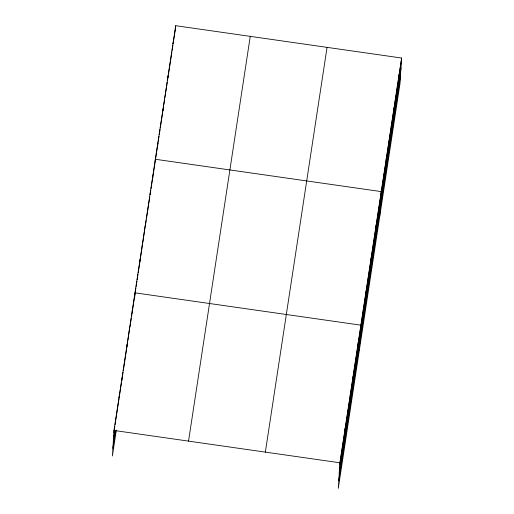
<?xml version="1.0" encoding="UTF-8"?>
<svg xmlns="http://www.w3.org/2000/svg" width="514" height="514" viewBox="0 0 514 514"><rect width="100%" height="100%" fill="white"/><g stroke="black" fill="none" stroke-linecap="round" stroke-linejoin="round"><path stroke-width="0.77" d="M401.607 58.031L339.889 462.786L338.289 488.3L400.001 83.544L401.607 58.031L175.711 25.7L113.999 430.456L112.393 455.969L116.331 430.167M116.62 413.256L116.498 415.28L118.997 398.864M119.248 396.056L119.12 398.08L119.473 395.735M121.869 378.85L121.741 380.88L123.052 372.277M124.362 363.674L124.491 361.65M126.984 346.475L127.112 344.444M129.734 327.245L127.941 340.217M132.233 312.069L132.361 310.045M134.707 297.195L134.983 292.839L360.873 325.169L359.267 350.683M137.399 278.17L137.527 276.147M139.949 261.472L140.071 259.448M142.622 242.749L141.8 249.335M145.166 226.057L142.841 242.499M147.582 211.389L147.711 209.359M150.255 192.66L150.127 194.69L150.82 190.135M152.677 177.992L152.799 175.968M155.222 161.3L155.35 159.269L381.24 191.6L379.634 217.114M157.766 144.601L157.894 142.577M160.439 125.879L160.31 127.902L162.623 112.727M162.983 109.18L162.854 111.21L163.67 105.897M165.534 92.488L165.405 94.512L167.256 82.368M168.078 75.789L167.949 77.813L168.296 75.539M170.622 59.091L170.494 61.121L171.882 52.01M173.083 43.748L173.167 42.399M175.39 30.827L175.537 28.501M175.627 27.049L175.711 25.7M342.388 447.61L342.517 445.587M345.01 430.411L345.138 428.387M347.631 413.211L347.76 411.181M350.252 396.005L350.381 393.981M352.88 378.805L353.009 376.775M355.502 361.599L355.63 359.575M358.123 344.399L358.252 342.375M363.295 310.501L363.417 308.477M365.839 293.802L365.968 291.779M368.384 277.11L368.512 275.08M370.928 260.412L371.057 258.388M373.472 243.713L373.601 241.689M376.023 227.021L376.152 224.991M378.567 210.322L378.696 208.298M383.656 176.932L383.785 174.901M386.207 160.233L386.329 158.209M388.751 143.541L388.88 141.511M391.295 126.842L391.424 124.818M393.84 110.144L393.968 108.12M396.384 93.452L396.512 91.421M398.935 76.753L399.057 74.729M113.87 432.486L114.828 426.228M115.065 424.667L116.376 416.064M119.717 394.174L121.503 382.442M123.289 370.716L127.703 341.784M129.965 326.923L131.276 318.327M131.52 316.759L135.895 288.039M136.126 286.516L136.936 281.209M137.167 279.687L137.977 274.373M138.208 272.857L140.528 257.681M140.759 256.165L141.568 250.851M145.385 225.807L146.194 220.493M146.426 218.977L149.78 196.965M151.052 188.619L154.412 166.607M154.643 165.09L155.453 159.777M155.684 158.261L157.997 143.085M158.228 141.562L159.038 136.255M159.269 134.732L160.079 129.425M163.902 104.381L164.711 99.067M164.943 97.544L165.29 95.27M167.487 80.852L167.834 78.571M168.528 74.022L170.378 61.879M172.113 50.494L172.922 45.181M173.154 43.664L175.589 27.724M113.382 440.235L114.815 430.854M112.881 448.221L115.502 431.015M188.542 441.128L250.26 36.372M265.346 452.121L327.058 47.359M339.767 464.817L401.479 60.054M339.279 472.565L400.991 67.809M338.777 480.551L400.49 75.789M113.999 430.456L339.889 462.786"/></g></svg>
